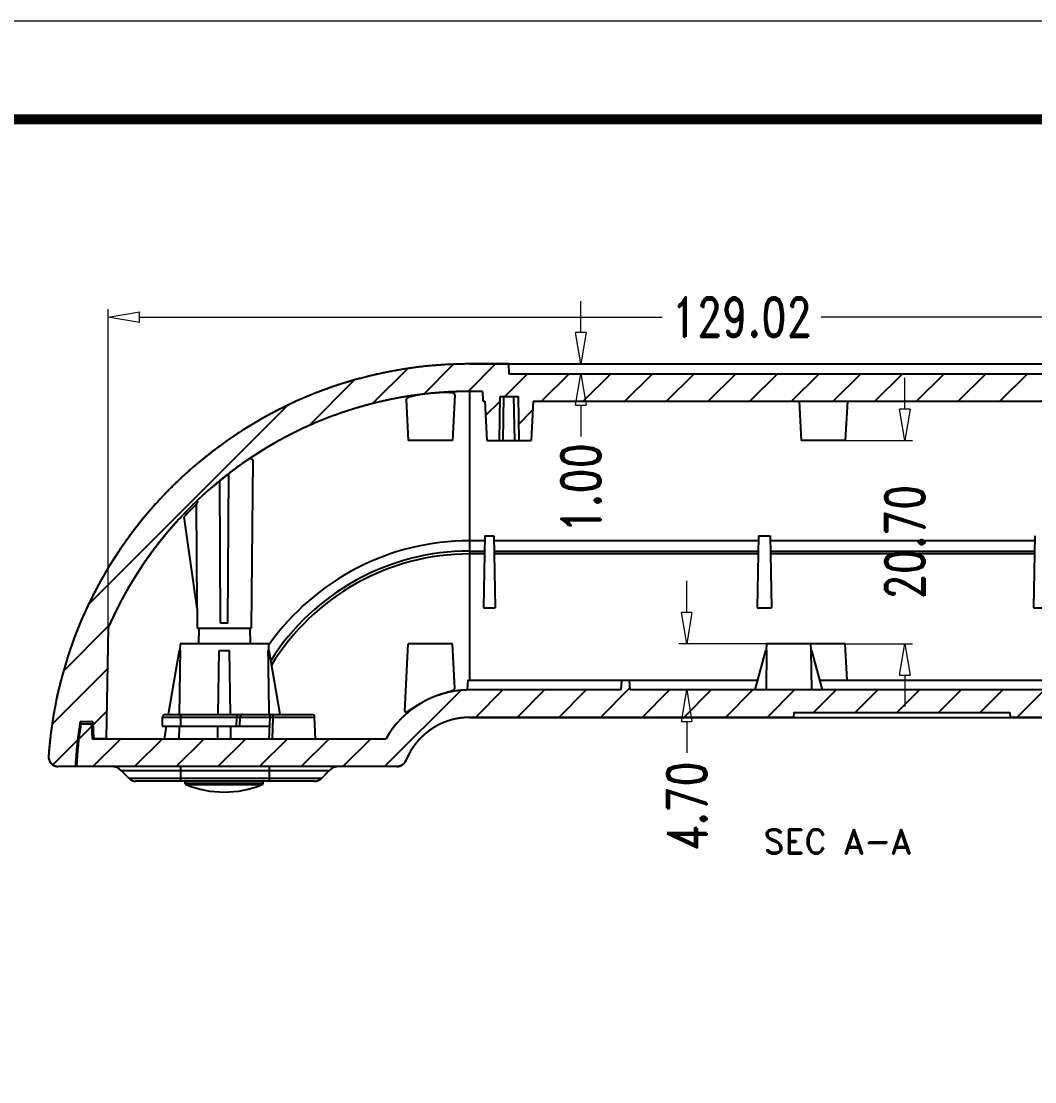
# Model space of a CAD drawing. Header units: millimetres. Extents: x 4911 to 5491, y 411 to 814.
# Drawn here: x 5012.8 to 5116, y 706 to 814.1 of the extents above; entities that cross this region are included whole.
import ezdxf
from ezdxf.enums import TextEntityAlignment as Align

# ---------------------------------------------------------------- set-up
doc = ezdxf.new("R2010")
doc.units = ezdxf.units.MM
for name, color, linetype, lineweight in [('dim', 82, 'Continuous', 9), ('from', 7, 'Continuous', 13), ('hatch', 56, 'Continuous', 9)]:
    doc.layers.add(name, color=color, linetype=linetype, lineweight=lineweight)
doc.styles.add('ROMAND', font='romand.shx', dxfattribs={"width": 0.75, "bigfont": 'gbcbig.shx'})
doc.dimstyles.new('YanXiu', dxfattribs={"dimtxt": 2.5, "dimasz": 2.2, "dimexe": 1, "dimexo": 0, "dimgap": 0.66, "dimtad": 0, "dimzin": 1, "dimdsep": 46, "dimtxsty": 'ROMAND', "dimblk": 'CLOSEDBLANK', "dimcen": 0, "dimclrd": 3, "dimclre": 3, "dimclrt": 7, "dimazin": 0, "dimtfac": 1, "dimtofl": 0, "dimtmove": 0, "dimatfit": 3, "dimldrblk": 'CLOSEDBLANK', "dimfxl": 1, "dimlwd": 5, "dimlwe": 5, "dimarcsym": 0})
pattern_1 = [(45, (4131.661, 430.9328), (-2.12132, 2.12132), [])]

# ---------------------------------------------------------------- blocks, each defined once
blk = doc.blocks.new('_ClosedBlank')
at = {"color": 0, "linetype": 'ByBlock', "lineweight": -2}
for p, q in [((-1, 0.167), (0, 0)), ((-1, 0.167), (-1, -0.167)), ((0, 0), (-1, -0.167))]:
    blk.add_line(p, q, dxfattribs=at)
blk = doc.blocks.new('*D54')
at = {"layer": 'Defpoints', "color": 0}
for p in [(5088.74, 750.66), (5080.59, 745.96), (5088.7, 745.96)]:
    blk.add_point(p, dxfattribs=at)
at = {"layer": 'dim', "color": 3, "lineweight": 5}
for p, q in [((5080.59, 753.86), (5080.59, 757.06)), ((5088.74, 750.66), (5079.79, 750.66)), ((5088.7, 745.96), (5079.79, 745.96)), ((5080.59, 742.76), (5080.59, 739.56))]:
    blk.add_line(p, q, dxfattribs=at)
at = {"layer": 'dim', "color": 3, "lineweight": 5, "xscale": 3.2, "yscale": 3.2, "zscale": 3.2}
for p, rotation in [((5080.59, 750.66), 270), ((5080.59, 745.96), 90)]:
    blk.add_blockref('_ClosedBlank', p, dxfattribs=dict(at, rotation=rotation))
at = {"layer": 'dim', "color": 7, "insert": (5080.59, 734.12), "char_height": 4, "attachment_point": 5, "rotation": 90, "style": 'ROMAND'}
blk.add_mtext('4.70', dxfattribs=at)
blk = doc.blocks.new('*D55')
at = {"layer": 'Defpoints', "color": 0}
for p in [(5096.74, 771.36), (5102.8, 771.36), (5096.74, 750.66)]:
    blk.add_point(p, dxfattribs=at)
at = {"layer": 'dim', "color": 3, "lineweight": 5}
for p, q in [((5102.8, 774.56), (5102.8, 777.76)), ((5096.74, 771.36), (5103.6, 771.36)), ((5096.74, 750.66), (5103.6, 750.66)), ((5102.8, 747.46), (5102.8, 744.26))]:
    blk.add_line(p, q, dxfattribs=at)
at = {"layer": 'dim', "color": 3, "lineweight": 5, "xscale": 3.2, "yscale": 3.2, "zscale": 3.2}
for p, rotation in [((5102.8, 771.36), 270), ((5102.8, 750.66), 90)]:
    blk.add_blockref('_ClosedBlank', p, dxfattribs=dict(at, rotation=rotation))
at = {"layer": 'dim', "color": 7, "insert": (5102.8, 761.01), "char_height": 4, "attachment_point": 5, "rotation": 90, "style": 'ROMAND'}
blk.add_mtext('20.70', dxfattribs=at)
blk = doc.blocks.new('*D57')
at = {"layer": 'Defpoints', "color": 0}
for p in [(5062.44, 779.16), (5062.49, 778.16), (5069.81, 778.16)]:
    blk.add_point(p, dxfattribs=at)
at = {"layer": 'dim', "color": 3, "lineweight": 5}
for p, q in [((5069.81, 782.36), (5069.81, 785.56)), ((5062.44, 779.16), (5070.61, 779.16)), ((5062.49, 778.16), (5070.61, 778.16)), ((5069.81, 774.96), (5069.81, 771.76))]:
    blk.add_line(p, q, dxfattribs=at)
at = {"layer": 'dim', "color": 3, "lineweight": 5, "xscale": 3.2, "yscale": 3.2, "zscale": 3.2}
for p, rotation in [((5069.81, 779.16), 270), ((5069.81, 778.16), 90)]:
    blk.add_blockref('_ClosedBlank', p, dxfattribs=dict(at, rotation=rotation))
at = {"layer": 'dim', "color": 7, "insert": (5069.81, 766.53), "char_height": 4, "attachment_point": 5, "rotation": 90, "style": 'ROMAND'}
blk.add_mtext('1.00', dxfattribs=at)
blk = doc.blocks.new('*D66')
at = {"layer": 'Defpoints', "color": 0}
for p in [(5021.68, 783.93), (5150.7, 775.14), (5021.68, 752.31)]:
    blk.add_point(p, dxfattribs=at)
at = {"layer": 'dim', "color": 3, "lineweight": 5}
for p, q in [((5021.68, 752.31), (5021.68, 784.73)), ((5150.7, 775.14), (5150.7, 784.73)), ((5024.88, 783.93), (5078.1, 783.93)), ((5147.5, 783.93), (5094.28, 783.93))]:
    blk.add_line(p, q, dxfattribs=at)
at = {"layer": 'dim', "color": 3, "lineweight": 5, "xscale": 3.2, "yscale": 3.2, "zscale": 3.2, "rotation": 180}
blk.add_blockref('_ClosedBlank', (5021.68, 783.93), dxfattribs=at)
at = {"layer": 'dim', "color": 3, "lineweight": 5, "xscale": 3.2, "yscale": 3.2, "zscale": 3.2}
blk.add_blockref('_ClosedBlank', (5150.7, 783.93), dxfattribs=at)
at = {"layer": 'dim', "color": 7, "insert": (5086.19, 783.93), "char_height": 4, "attachment_point": 5, "style": 'ROMAND'}
blk.add_mtext('129.02', dxfattribs=at)

msp = doc.modelspace()

# ---------------------------------------------------------------- hatches: boundary and pattern name
at = {"linetype": 'Continuous'}
h = msp.add_hatch(dxfattribs=at)
h.set_pattern_fill('DEFAULT__6', color=40, scale=3, angle=45, style=0, pattern_type=0)
h.set_pattern_definition(pattern_1)
edge = h.paths.add_edge_path()
edge.add_line((5155.451, 778.176), (5155.492, 775.859))
edge.add_line((5153.601, 775.859), (5155.492, 775.859))
edge.add_line((5153.601, 775.859), (5153.574, 777.359))
edge.add_line((5153.574, 777.359), (5151.424, 777.359))
edge.add_line((5151.356, 775.359), (5151.424, 777.359))
edge.add_line((5151.356, 775.359), (5150.443, 775.359))
edge.add_line((5150.443, 775.359), (5149.417, 775.858))
edge.add_line((5149.39, 776.359), (5149.417, 775.858))
edge.add_line((5149.39, 776.359), (5145.201, 776.359))
edge.add_line((5145.201, 776.359), (5145.149, 775.359))
edge.add_line((5144.951, 775.359), (5145.149, 775.359))
edge.add_line((5144.951, 775.359), (5144.742, 771.359))
edge.add_line((5143.492, 771.359), (5144.742, 771.359))
edge.add_line((5143.413, 775.859), (5143.492, 771.359))
edge.add_line((5141.57, 775.859), (5143.413, 775.859))
edge.add_line((5141.57, 775.859), (5141.492, 771.359))
edge.add_line((5140.242, 771.359), (5141.492, 771.359))
edge.add_line((5140.032, 775.359), (5140.242, 771.359))
edge.add_line((5064.951, 775.359), (5140.032, 775.359))
edge.add_line((5064.951, 775.359), (5064.742, 771.359))
edge.add_line((5063.492, 771.359), (5064.742, 771.359))
edge.add_line((5063.413, 775.859), (5063.492, 771.359))
edge.add_line((5061.57, 775.859), (5063.413, 775.859))
edge.add_line((5061.57, 775.859), (5061.492, 771.359))
edge.add_line((5060.242, 771.359), (5061.492, 771.359))
edge.add_line((5060.032, 775.359), (5060.242, 771.359))
edge.add_line((5059.835, 775.359), (5060.032, 775.359))
edge.add_line((5059.782, 776.359), (5059.835, 775.359))
edge.add_line((5059.782, 776.359), (5058.492, 776.359))
edge.add_spline(control_points=[(5058.492, 776.359), (5042.052, 776.359), (5028.288, 767.368), (5021.681, 752.314)], knot_values=[0, 0, 0, 0, 1, 1, 1, 1], weights=[1, 0.8914798, 0.8914798, 1], degree=3, periodic=0)
edge.add_line((5021.681, 752.314), (5021.484, 741.009))
edge.add_line((5020.185, 741.009), (5021.484, 741.009))
edge.add_line((5020.126, 742.709), (5020.185, 741.009))
edge.add_line((5020.126, 742.709), (5018.829, 742.709))
edge.add_spline(control_points=[(5018.829, 742.709), (5018.58, 741.202), (5018.418, 739.684), (5018.342, 738.159)], knot_values=[0, 0, 0, 0, 1, 1, 1, 1], weights=[1, 0.9989193, 0.9989193, 1], degree=3, periodic=0)
edge.add_line((5018.342, 738.159), (5016.599, 738.159))
edge.add_spline(control_points=[(5015.602, 739.23), (5015.557, 738.612), (5015.98, 738.159), (5016.599, 738.159)], knot_values=[0, 0, 0, 0, 1, 1, 1, 1], weights=[1, 0.7875901, 0.7875901, 1], degree=3, periodic=0)
edge.add_spline(control_points=[(5058.492, 779.159), (5034.708, 779.159), (5017.3, 762.953), (5015.602, 739.23)], knot_values=[0, 0, 0, 0, 1, 1, 1, 1], weights=[1, 0.8212834, 0.8212834, 1], degree=3, periodic=0)
edge.add_line((5062.439, 779.159), (5058.492, 779.159))
edge.add_line((5062.439, 779.159), (5062.492, 778.159))
edge.add_line((5062.492, 778.159), (5142.492, 778.159))
edge.add_line((5142.544, 779.159), (5142.492, 778.159))
edge.add_line((5154.451, 779.159), (5142.544, 779.159))
edge.add_spline(control_points=[(5154.451, 779.159), (5155.029, 779.159), (5155.441, 778.754), (5155.451, 778.176)], knot_values=[0, 0, 0, 0, 1, 1, 1, 1], weights=[1, 0.8088336, 0.8088336, 1], degree=3, periodic=0)
h = msp.add_hatch(dxfattribs=at)
h.set_pattern_fill('DEFAULT__5', color=40, scale=3, angle=45, style=0, pattern_type=0)
h.set_pattern_definition(pattern_1)
edge = h.paths.add_edge_path()
edge.add_line((5155.451, 744.141), (5155.492, 746.459))
edge.add_spline(control_points=[(5154.451, 743.159), (5155.029, 743.159), (5155.441, 743.564), (5155.451, 744.141)], knot_values=[0, 0, 0, 0, 1, 1, 1, 1], weights=[1, 0.8088336, 0.8088336, 1], degree=3, periodic=0)
edge.add_line((5154.451, 743.159), (5113.526, 743.159))
edge.add_line((5113.499, 743.659), (5113.526, 743.159))
edge.add_line((5091.499, 743.659), (5113.499, 743.659))
edge.add_line((5091.499, 743.659), (5091.473, 743.159))
edge.add_line((5091.473, 743.159), (5058.492, 743.159))
edge.add_spline(control_points=[(5058.492, 743.159), (5055.548, 743.159), (5053.107, 741.513), (5052.003, 738.784)], knot_values=[0, 0, 0, 0, 1, 1, 1, 1], weights=[1, 0.8861041, 0.8861041, 1], degree=3, periodic=0)
edge.add_spline(control_points=[(5052.003, 738.784), (5051.845, 738.394), (5051.496, 738.159), (5051.076, 738.159)], knot_values=[0, 0, 0, 0, 1, 1, 1, 1], weights=[1, 0.8861041, 0.8861041, 1], degree=3, periodic=0)
edge.add_line((5051.076, 738.159), (5018.442, 738.159))
edge.add_spline(control_points=[(5018.89, 742.459), (5018.663, 741.034), (5018.514, 739.6), (5018.442, 738.159)], knot_values=[0, 0, 0, 0, 1, 1, 1, 1], weights=[1, 0.9990307, 0.9990307, 1], degree=3, periodic=0)
edge.add_line((5020.027, 742.459), (5018.89, 742.459))
edge.add_line((5020.079, 740.959), (5020.027, 742.459))
edge.add_line((5049.948, 740.959), (5020.079, 740.959))
edge.add_spline(control_points=[(5058.492, 745.959), (5054.86, 745.959), (5051.726, 744.125), (5049.948, 740.959)], knot_values=[0, 0, 0, 0, 1, 1, 1, 1], weights=[1, 0.9087165, 0.9087165, 1], degree=3, periodic=0)
edge.add_line((5073.919, 745.959), (5058.492, 745.959))
edge.add_line((5073.919, 745.959), (5073.971, 746.959))
edge.add_line((5073.971, 746.959), (5074.771, 746.959))
edge.add_line((5074.824, 745.959), (5074.771, 746.959))
edge.add_line((5127.919, 745.959), (5074.824, 745.959))
edge.add_line((5127.919, 745.959), (5127.971, 746.959))
edge.add_line((5127.971, 746.959), (5128.771, 746.959))
edge.add_line((5128.824, 745.959), (5128.771, 746.959))
edge.add_line((5149.39, 745.959), (5128.824, 745.959))
edge.add_line((5149.39, 745.959), (5149.417, 746.46))
edge.add_line((5150.443, 746.959), (5149.417, 746.46))
edge.add_line((5151.356, 746.959), (5150.443, 746.959))
edge.add_line((5151.356, 746.959), (5151.424, 744.959))
edge.add_line((5153.574, 744.959), (5151.424, 744.959))
edge.add_line((5153.601, 746.459), (5153.574, 744.959))
edge.add_line((5153.601, 746.459), (5155.492, 746.459))

# ---------------------------------------------------------------- linework, layer by layer
at = {"color": 7, "linetype": 'Continuous'}
for p, q in [((5058.492, 779.159), (5154.451, 779.159)), ((5062.439, 779.159), (5058.492, 779.159)), ((5062.439, 779.159), (5062.492, 778.159)), ((5062.439, 779.159), (5062.492, 778.159)), ((5052.75, 775.89), (5052.728, 775.884)), ((5056.986, 776.026), (5056.742, 771.359)), ((5059.782, 776.359), (5058.492, 776.359)), ((5058.492, 746.959), (5058.492, 776.359)), ((5059.782, 776.359), (5058.492, 776.359)), ((5059.782, 776.359), (5059.835, 775.359)), ((5059.782, 776.359), (5059.835, 775.359)), ((5061.57, 775.859), (5061.492, 771.359)), ((5061.57, 775.859), (5061.492, 771.359)), ((5061.57, 775.859), (5063.413, 775.859)), ((5061.57, 775.859), (5063.413, 775.859)), ((5061.903, 771.359), (5061.982, 775.859)), ((5063.08, 771.359), (5063.002, 775.859)), ((5063.413, 775.859), (5063.492, 771.359)), ((5063.413, 775.859), (5063.492, 771.359)), ((5052.023, 775.526), (5052.242, 771.359)), ((5059.835, 775.359), (5060.032, 775.359)), ((5059.835, 775.359), (5060.032, 775.359)), ((5060.032, 775.359), (5060.242, 771.359)), ((5060.032, 775.359), (5060.242, 771.359)), ((5064.951, 775.359), (5064.742, 771.359)), ((5064.951, 775.359), (5064.742, 771.359)), ((5092.032, 775.359), (5092.242, 771.359)), ((5096.951, 775.359), (5096.742, 771.359)), ((5056.742, 771.359), (5052.241, 771.359)), ((5060.242, 771.359), (5064.742, 771.359)), ((5060.242, 771.359), (5061.492, 771.359)), ((5063.492, 771.359), (5064.742, 771.359)), ((5096.742, 771.359), (5092.241, 771.359)), ((5036.391, 769.373), (5036.242, 752.259)), ((5033.115, 752.759), (5033.039, 767.275)), ((5033.868, 752.759), (5033.948, 767.997)), ((5030.753, 754.259), (5030.668, 764.871)), ((5030.727, 754.259), (5029.414, 763.598)), ((5060.042, 761.659), (5059.914, 754.316)), ((5060.042, 761.659), (5060.942, 761.659)), ((5060.942, 761.659), (5061.07, 754.316)), ((5087.892, 761.659), (5087.764, 754.316)), ((5087.892, 761.659), (5089.092, 761.659)), ((5089.092, 761.659), (5089.22, 754.316)), ((5116.042, 761.659), (5115.914, 754.316)), ((5060.033, 761.159), (5058.492, 761.159)), ((5087.883, 761.159), (5060.951, 761.159)), ((5116.033, 761.159), (5089.101, 761.159)), ((5058.492, 760.109), (5060.015, 760.109)), ((5060.009, 759.809), (5058.492, 759.809)), ((5060.969, 760.109), (5087.865, 760.109)), ((5087.859, 759.809), (5060.974, 759.809)), ((5089.119, 760.109), (5116.015, 760.109)), ((5116.009, 759.809), (5089.124, 759.809)), ((5030.724, 754.259), (5030.742, 752.259)), ((5030.753, 754.259), (5030.727, 754.259)), ((5059.914, 754.316), (5061.07, 754.316)), ((5087.764, 754.316), (5089.22, 754.316)), ((5115.914, 754.316), (5117.37, 754.316)), ((5021.681, 752.314), (5021.484, 741.009)), ((5021.681, 752.314), (5021.484, 741.009)), ((5030.742, 752.259), (5036.242, 752.259)), ((5030.892, 752.259), (5030.864, 750.659)), ((5033.868, 752.759), (5033.115, 752.759)), ((5036.092, 752.259), (5036.12, 750.659)), ((5028.92, 749.959), (5027.795, 743.459)), ((5028.92, 749.959), (5029.007, 749.959)), ((5028.992, 750.659), (5028.98, 749.959)), ((5037.99, 750.659), (5028.993, 750.659)), ((5032.878, 743.459), (5032.992, 749.959)), ((5032.992, 749.959), (5033.992, 749.959)), ((5033.992, 749.959), (5034.105, 743.459)), ((5037.976, 749.959), (5038.064, 749.959)), ((5037.992, 750.659), (5038.004, 749.959)), ((5039.189, 743.459), (5038.064, 749.959)), ((5051.883, 743.806), (5052.242, 750.659)), ((5056.742, 750.659), (5052.241, 750.659)), ((5056.978, 746.148), (5056.742, 750.659)), ((5087.578, 745.959), (5088.649, 749.959)), ((5088.649, 749.959), (5088.765, 749.959)), ((5088.701, 745.959), (5088.765, 749.959)), ((5088.73, 749.959), (5088.742, 750.659)), ((5096.742, 750.659), (5088.741, 750.659)), ((5093.218, 749.959), (5093.283, 745.959)), ((5093.218, 749.959), (5093.334, 749.959)), ((5093.254, 749.959), (5093.242, 750.659)), ((5094.406, 745.959), (5093.334, 749.959)), ((5096.936, 746.959), (5096.742, 750.659)), ((5058.287, 746.959), (5058.235, 745.956)), ((5058.287, 746.959), (5087.846, 746.959)), ((5073.919, 745.959), (5073.971, 746.959)), ((5073.919, 745.959), (5073.971, 746.959)), ((5073.971, 746.959), (5074.771, 746.959)), ((5074.824, 745.959), (5074.771, 746.959)), ((5074.824, 745.959), (5074.771, 746.959)), ((5094.138, 746.959), (5151.356, 746.959)), ((5073.919, 745.959), (5058.492, 745.959)), ((5073.919, 745.959), (5058.492, 745.959)), ((5127.919, 745.959), (5074.824, 745.959)), ((5127.919, 745.959), (5074.824, 745.959)), ((5027.192, 742.259), (5027.223, 743.169)), ((5027.223, 743.169), (5034.775, 743.169)), ((5027.523, 743.459), (5042.402, 743.459)), ((5029.092, 742.259), (5029.092, 743.459)), ((5034.758, 742.259), (5034.775, 743.169)), ((5034.775, 743.459), (5034.775, 743.169)), ((5035.087, 742.259), (5035.105, 743.169)), ((5035.105, 743.169), (5038.123, 743.169)), ((5038.123, 743.169), (5038.046, 740.959)), ((5038.446, 743.169), (5038.363, 740.959)), ((5038.446, 743.169), (5042.702, 743.169)), ((5042.779, 740.959), (5042.702, 743.169)), ((5091.499, 743.659), (5091.473, 743.159)), ((5091.499, 743.659), (5091.473, 743.159)), ((5091.499, 743.659), (5113.499, 743.659)), ((5091.499, 743.659), (5113.499, 743.659)), ((5113.499, 743.659), (5113.526, 743.159)), ((5113.499, 743.659), (5113.526, 743.159)), ((5020.126, 742.709), (5018.829, 742.709)), ((5020.126, 742.709), (5018.829, 742.709)), ((5020.027, 742.459), (5018.89, 742.459)), ((5020.027, 742.459), (5018.89, 742.459)), ((5020.079, 740.959), (5020.027, 742.459)), ((5020.079, 740.959), (5020.027, 742.459)), ((5020.126, 742.709), (5020.185, 741.009)), ((5020.126, 742.709), (5020.185, 741.009)), ((5027.191, 742.259), (5038.092, 742.259)), ((5027.587, 742.259), (5027.362, 740.959)), ((5028.889, 742.262), (5028.869, 740.959)), ((5032.835, 740.959), (5032.857, 742.259)), ((5034.126, 742.259), (5034.149, 740.959)), ((5058.492, 743.159), (5154.451, 743.159)), ((5091.473, 743.159), (5058.492, 743.159)), ((5154.451, 743.159), (5113.526, 743.159)), ((5020.185, 741.009), (5021.484, 741.009)), ((5020.185, 741.009), (5021.484, 741.009)), ((5049.948, 740.959), (5020.079, 740.959)), ((5049.948, 740.959), (5020.079, 740.959)), ((5051.076, 738.159), (5016.599, 738.159)), ((5018.342, 738.159), (5016.599, 738.159)), ((5051.076, 738.159), (5018.442, 738.159)), ((5029.092, 736.659), (5029.092, 738.159)), ((5038.092, 736.659), (5038.092, 738.159)), ((5044.152, 737.72), (5023.031, 737.72)), ((5023.031, 737.72), (5023.799, 736.952)), ((5043.384, 736.952), (5023.799, 736.952)), ((5044.152, 737.72), (5043.384, 736.952)), ((5042.677, 736.659), (5024.506, 736.659)), ((5029.521, 736.464), (5029.518, 736.659)), ((5029.521, 736.464), (5037.462, 736.464)), ((5029.621, 736.318), (5037.363, 736.318)), ((5037.462, 736.464), (5037.466, 736.659))]:
    msp.add_line(p, q, dxfattribs=at)
for p, q in [((5062.492, 778.159), (5142.492, 778.159)), ((5062.492, 778.159), (5142.492, 778.159)), ((5064.951, 775.359), (5140.032, 775.359)), ((5064.951, 775.359), (5140.032, 775.359))]:
    msp.add_line(p, q)
for centre, radius, start, end in [((5058.492, 736.159), 43, 90, 175.90396), ((5058.492, 736.159), 40.2, 90, 156.30464), ((5058.284, 736.416), 39.653, 134.14122, 136.72344), ((5032.884, 763.704), 2.513, 144.79126, 145.92938), ((5058.492, 736.159), 25, 90, 144.73415), ((5058.492, 736.159), 23.95, 90, 147.79274), ((5058.492, 736.159), 23.65, 90, 148.55981), ((5058.492, 736.159), 9.8, 90, 150.67283), ((5027.523, 743.159), 0.3, 90, 178), ((5038.423, 743.159), 0.3, 90, 178), ((5042.402, 743.159), 0.3, 2, 90), ((5058.492, 736.159), 40.2, 170.62269, 177.14829), ((5058.492, 736.159), 40.1, 170.96097, 177.14117), ((5058.492, 736.159), 7, 90, 157.97569), ((5016.599, 739.159), 1, 175.90396, 270), ((5021.97, 736.659), 1.5, 45, 90), ((5045.213, 736.659), 1.5, 90, 135), ((5051.076, 739.159), 1, 270, 337.97569), ((5024.506, 737.659), 1, 225, 270), ((5042.677, 737.659), 1, 270, 315), ((5029.681, 736.467), 0.16, 181, 247.79711), ((5033.492, 745.802), 10.244, 247.79711, 292.20289), ((5037.302, 736.467), 0.16, 292.20289, 359)]:
    msp.add_arc(centre, radius, start, end, dxfattribs=at)
for points, start_tangent, end_tangent in [([(5058.492, 779.159), (5058.263, 779.158), (5058.033, 779.156), (5057.803, 779.153), (5057.572, 779.149), (5057.341, 779.144), (5057.11, 779.137), (5056.878, 779.129), (5056.646, 779.119), (5056.413, 779.109), (5056.18, 779.097), (5055.947, 779.084), (5055.713, 779.069), (5055.479, 779.053), (5055.244, 779.036), (5055.009, 779.018), (5054.774, 778.998), (5054.538, 778.977), (5054.302, 778.954), (5054.066, 778.931), (5053.83, 778.905), (5053.593, 778.879), (5053.356, 778.851), (5053.118, 778.822), (5052.881, 778.791), (5052.643, 778.759), (5052.405, 778.726), (5052.166, 778.691), (5051.928, 778.655), (5051.689, 778.617), (5051.45, 778.578), (5051.211, 778.538), (5050.971, 778.496), (5050.732, 778.453), (5050.492, 778.408), (5050.252, 778.362), (5050.013, 778.315), (5049.773, 778.266), (5049.532, 778.215), (5049.292, 778.163), (5049.052, 778.11), (5048.812, 778.055), (5048.571, 777.999), (5048.331, 777.941), (5048.09, 777.882), (5047.85, 777.821), (5047.609, 777.759), (5047.369, 777.695), (5047.129, 777.63), (5046.888, 777.564), (5046.648, 777.496), (5046.408, 777.426), (5046.167, 777.355), (5045.927, 777.282), (5045.687, 777.208), (5045.447, 777.133), (5045.208, 777.056), (5044.968, 776.977), (5044.729, 776.897), (5044.489, 776.815), (5044.25, 776.732), (5044.012, 776.647), (5043.773, 776.561), (5043.534, 776.474), (5043.296, 776.384), (5043.058, 776.294), (5042.821, 776.202), (5042.583, 776.108), (5042.346, 776.013), (5042.109, 775.916), (5041.873, 775.818), (5041.637, 775.718), (5041.401, 775.617), (5041.166, 775.514), (5040.931, 775.409), (5040.696, 775.304), (5040.462, 775.196), (5040.228, 775.088), (5039.995, 774.977), (5039.762, 774.865), (5039.529, 774.752), (5039.297, 774.637), (5039.066, 774.521), (5038.835, 774.403), (5038.605, 774.284), (5038.375, 774.163), (5038.145, 774.041), (5037.917, 773.917), (5037.688, 773.792), (5037.461, 773.665), (5037.234, 773.537), (5037.008, 773.407), (5036.782, 773.276), (5036.557, 773.143), (5036.332, 773.009), (5036.109, 772.874), (5035.885, 772.737), (5035.663, 772.599), (5035.442, 772.459), (5035.221, 772.318), (5035, 772.175), (5034.781, 772.031), (5034.562, 771.885), (5034.345, 771.739), (5034.128, 771.59), (5033.911, 771.441), (5033.696, 771.29), (5033.481, 771.137), (5033.268, 770.983), (5033.055, 770.828), (5032.843, 770.672), (5032.632, 770.514), (5032.422, 770.355), (5032.212, 770.194), (5032.004, 770.032), (5031.797, 769.869), (5031.59, 769.705), (5031.385, 769.539), (5031.18, 769.372), (5030.977, 769.203), (5030.774, 769.034), (5030.573, 768.863), (5030.373, 768.691), (5030.173, 768.517), (5029.975, 768.343), (5029.778, 768.167), (5029.581, 767.99), (5029.386, 767.811), (5029.192, 767.632), (5028.999, 767.451), (5028.808, 767.269), (5028.617, 767.086), (5028.427, 766.902), (5028.239, 766.716), (5028.052, 766.53), (5027.866, 766.342), (5027.681, 766.154), (5027.497, 765.964), (5027.315, 765.773), (5027.133, 765.581), (5026.953, 765.388), (5026.775, 765.194), (5026.597, 764.998), (5026.421, 764.802), (5026.246, 764.605), (5026.072, 764.407), (5025.899, 764.207), (5025.728, 764.007), (5025.558, 763.806), (5025.389, 763.604), (5025.222, 763.401), (5025.056, 763.197), (5024.891, 762.992), (5024.728, 762.786), (5024.566, 762.579), (5024.405, 762.371), (5024.246, 762.163), (5024.088, 761.953), (5023.931, 761.743), (5023.776, 761.532), (5023.622, 761.32), (5023.469, 761.107), (5023.318, 760.894), (5023.169, 760.68), (5023.02, 760.465), (5022.873, 760.249), (5022.728, 760.032), (5022.584, 759.815), (5022.441, 759.597), (5022.3, 759.378), (5022.16, 759.159), (5022.022, 758.939), (5021.885, 758.718), (5021.749, 758.497), (5021.615, 758.275), (5021.483, 758.053), (5021.352, 757.83), (5021.222, 757.606), (5021.094, 757.381), (5020.967, 757.157), (5020.842, 756.931), (5020.718, 756.705), (5020.596, 756.479), (5020.475, 756.252), (5020.356, 756.024), (5020.238, 755.796), (5020.121, 755.568), (5020.007, 755.339), (5019.893, 755.11), (5019.781, 754.88), (5019.671, 754.65), (5019.562, 754.42), (5019.454, 754.189), (5019.348, 753.958), (5019.244, 753.726), (5019.141, 753.494), (5019.039, 753.262), (5018.94, 753.029), (5018.841, 752.797), (5018.744, 752.564), (5018.648, 752.33), (5018.554, 752.097), (5018.462, 751.863), (5018.371, 751.629), (5018.281, 751.394), (5018.193, 751.16), (5018.107, 750.925), (5018.022, 750.69), (5017.938, 750.455), (5017.856, 750.22), (5017.775, 749.985), (5017.696, 749.749), (5017.618, 749.514), (5017.542, 749.278), (5017.467, 749.043), (5017.394, 748.807), (5017.322, 748.571), (5017.252, 748.335), (5017.183, 748.099), (5017.115, 747.864), (5017.049, 747.628), (5016.985, 747.392), (5016.922, 747.156), (5016.86, 746.92), (5016.8, 746.684), (5016.741, 746.449), (5016.684, 746.213), (5016.628, 745.977), (5016.573, 745.742), (5016.52, 745.506), (5016.468, 745.271), (5016.418, 745.036), (5016.369, 744.801), (5016.322, 744.566), (5016.276, 744.331), (5016.231, 744.097), (5016.187, 743.863), (5016.146, 743.628), (5016.105, 743.394), (5016.066, 743.161), (5016.028, 742.927), (5015.991, 742.694), (5015.956, 742.461), (5015.922, 742.228), (5015.89, 741.996), (5015.859, 741.763), (5015.829, 741.532), (5015.8, 741.3), (5015.773, 741.069), (5015.747, 740.838), (5015.722, 740.607), (5015.699, 740.377), (5015.677, 740.147), (5015.656, 739.917), (5015.637, 739.688), (5015.619, 739.459), (5015.602, 739.23)], (-1, 0), (-0.0714286, -0.9974457)), ([(5058.492, 776.359), (5058.32, 776.359), (5058.148, 776.357), (5057.976, 776.356), (5057.803, 776.353), (5057.63, 776.35), (5057.458, 776.346), (5057.284, 776.341), (5057.111, 776.335), (5056.938, 776.329), (5056.764, 776.322), (5056.59, 776.314), (5056.416, 776.305), (5056.242, 776.296), (5056.068, 776.286), (5055.893, 776.275), (5055.719, 776.263), (5055.544, 776.251), (5055.369, 776.237), (5055.194, 776.223), (5055.019, 776.209), (5054.844, 776.193), (5054.668, 776.177), (5054.493, 776.16), (5054.317, 776.142), (5054.141, 776.123), (5053.966, 776.103), (5053.79, 776.083), (5053.614, 776.062), (5053.438, 776.04), (5053.261, 776.017), (5053.085, 775.994), (5052.909, 775.969), (5052.732, 775.944), (5052.556, 775.918), (5052.379, 775.892), (5052.203, 775.864), (5052.026, 775.836), (5051.85, 775.806), (5051.673, 775.776), (5051.496, 775.746), (5051.32, 775.714), (5051.143, 775.681), (5050.966, 775.648), (5050.789, 775.614), (5050.613, 775.579), (5050.436, 775.543), (5050.259, 775.507), (5050.082, 775.469), (5049.906, 775.431), (5049.729, 775.392), (5049.552, 775.352), (5049.376, 775.312), (5049.199, 775.27), (5049.023, 775.228), (5048.846, 775.185), (5048.67, 775.141), (5048.493, 775.096), (5048.317, 775.05), (5048.141, 775.003), (5047.965, 774.956), (5047.789, 774.908), (5047.613, 774.859), (5047.437, 774.809), (5047.262, 774.758), (5047.086, 774.707), (5046.911, 774.655), (5046.735, 774.601), (5046.56, 774.547), (5046.385, 774.493), (5046.21, 774.437), (5046.035, 774.38), (5045.861, 774.323), (5045.686, 774.265), (5045.512, 774.206), (5045.338, 774.146), (5045.164, 774.085), (5044.99, 774.024), (5044.816, 773.961), (5044.643, 773.898), (5044.47, 773.834), (5044.297, 773.769), (5044.124, 773.704), (5043.952, 773.637), (5043.779, 773.57), (5043.607, 773.502), (5043.435, 773.433), (5043.264, 773.363), (5043.093, 773.292), (5042.921, 773.221), (5042.751, 773.149), (5042.58, 773.076), (5042.41, 773.002), (5042.24, 772.927), (5042.07, 772.852), (5041.901, 772.775), (5041.731, 772.698), (5041.563, 772.62), (5041.394, 772.542), (5041.226, 772.462), (5041.058, 772.382), (5040.89, 772.301), (5040.723, 772.219), (5040.556, 772.136), (5040.389, 772.052), (5040.223, 771.968), (5040.057, 771.883), (5039.892, 771.797), (5039.727, 771.71), (5039.562, 771.623), (5039.397, 771.535), (5039.233, 771.446), (5039.07, 771.356), (5038.906, 771.265), (5038.743, 771.174), (5038.581, 771.082), (5038.419, 770.989), (5038.257, 770.895), (5038.096, 770.801), (5037.935, 770.705), (5037.775, 770.61), (5037.615, 770.513), (5037.455, 770.415), (5037.296, 770.317), (5037.138, 770.218), (5036.979, 770.119), (5036.822, 770.018), (5036.665, 769.917), (5036.508, 769.815), (5036.351, 769.713), (5036.196, 769.609), (5036.04, 769.505), (5035.885, 769.4), (5035.731, 769.295), (5035.577, 769.189), (5035.424, 769.082), (5035.271, 768.974), (5035.119, 768.866), (5034.967, 768.757), (5034.816, 768.647), (5034.665, 768.537), (5034.515, 768.426), (5034.365, 768.314), (5034.216, 768.202), (5034.067, 768.088), (5033.919, 767.975), (5033.772, 767.86), (5033.625, 767.745), (5033.479, 767.629), (5033.333, 767.513), (5033.188, 767.396), (5033.043, 767.278), (5032.899, 767.16), (5032.756, 767.041), (5032.613, 766.921), (5032.471, 766.801), (5032.329, 766.68), (5032.188, 766.559), (5032.047, 766.437), (5031.908, 766.314), (5031.768, 766.191), (5031.63, 766.067), (5031.492, 765.942), (5031.355, 765.817), (5031.218, 765.691), (5031.082, 765.565), (5030.946, 765.438), (5030.811, 765.311), (5030.677, 765.183), (5030.544, 765.054), (5030.411, 764.925), (5030.279, 764.796), (5030.147, 764.665), (5030.016, 764.535), (5029.886, 764.403), (5029.757, 764.272), (5029.628, 764.139), (5029.5, 764.006), (5029.372, 763.873), (5029.245, 763.739), (5029.119, 763.605), (5028.994, 763.47), (5028.869, 763.335), (5028.745, 763.199), (5028.621, 763.062), (5028.499, 762.925), (5028.377, 762.788), (5028.255, 762.65), (5028.135, 762.512), (5028.015, 762.373), (5027.896, 762.234), (5027.777, 762.095), (5027.66, 761.954), (5027.543, 761.814), (5027.426, 761.673), (5027.311, 761.532), (5027.196, 761.39), (5027.082, 761.248), (5026.968, 761.105), (5026.856, 760.962), (5026.744, 760.819), (5026.633, 760.675), (5026.522, 760.531), (5026.412, 760.386), (5026.303, 760.241), (5026.195, 760.096), (5026.088, 759.95), (5025.981, 759.804), (5025.875, 759.657), (5025.77, 759.511), (5025.665, 759.363), (5025.561, 759.216), (5025.458, 759.068), (5025.356, 758.92), (5025.255, 758.771), (5025.154, 758.623), (5025.054, 758.474), (5024.955, 758.324), (5024.856, 758.174), (5024.758, 758.024), (5024.661, 757.874), (5024.565, 757.723), (5024.47, 757.573), (5024.375, 757.421), (5024.281, 757.27), (5024.188, 757.118), (5024.096, 756.966), (5024.004, 756.814), (5023.913, 756.662), (5023.823, 756.509), (5023.734, 756.356), (5023.645, 756.203), (5023.558, 756.05), (5023.471, 755.896), (5023.384, 755.742), (5023.299, 755.588), (5023.214, 755.434), (5023.13, 755.279), (5023.047, 755.125), (5022.965, 754.97), (5022.883, 754.815), (5022.802, 754.66), (5022.722, 754.504), (5022.643, 754.349), (5022.564, 754.193), (5022.486, 754.037), (5022.409, 753.881), (5022.333, 753.725), (5022.257, 753.569), (5022.183, 753.413), (5022.109, 753.256), (5022.035, 753.099), (5021.963, 752.943), (5021.891, 752.786), (5021.82, 752.629), (5021.75, 752.471), (5021.681, 752.314)], (-1, 0), (-0.4018737, -0.9156951)), ([(5052.728, 775.884), (5052.484, 775.825), (5052.132, 775.678), (5052.024, 775.526)], (-0.9728341, -0.2315033), (-0.0140622, -0.9999011)), ([(5053.73, 776.061), (5053.029, 775.951), (5052.75, 775.89)], (-0.9916704, -0.1288014), (-0.9732282, -0.2298409)), ([(5056.644, 776.225), (5056.51, 776.232), (5055.961, 776.247), (5055.268, 776.215)], (-0.9953355, 0.0964742), (-0.9974163, -0.0718384)), ([(5056.987, 776.027), (5056.987, 776.032), (5056.864, 776.161), (5056.644, 776.225)], (-0.0774402, 0.996997), (-0.9953355, 0.0964742)), ([(5036.391, 769.373), (5036.343, 769.458), (5036.203, 769.454)], (0.0087265, 0.9999619), (-0.9540207, -0.2997406)), ([(5030.802, 765.112), (5030.781, 765.081), (5030.668, 764.871)], (-0.5600956, -0.828428), (-0.3740952, -0.9273903)), ([(5029.007, 749.959), (5028.961, 746.969), (5028.915, 743.969), (5028.907, 743.462)], (-0.0156151, -0.9998781), (-0.0152735, -0.9998834)), ([(5038.077, 743.459), (5038.069, 743.969), (5038.023, 746.969), (5037.976, 749.959)], (-0.0152733, 0.9998834), (-0.0156151, 0.9998781)), ([(5058.492, 745.959), (5058.414, 745.959), (5058.337, 745.958), (5058.259, 745.956), (5058.181, 745.954), (5058.103, 745.951), (5058.025, 745.948), (5057.947, 745.944), (5057.868, 745.939), (5057.79, 745.934), (5057.711, 745.928), (5057.633, 745.921), (5057.554, 745.914), (5057.475, 745.906), (5057.396, 745.897), (5057.317, 745.888), (5057.238, 745.878), (5057.159, 745.868), (5057.08, 745.857), (5057.001, 745.845), (5056.921, 745.832), (5056.842, 745.819), (5056.763, 745.805), (5056.684, 745.791), (5056.605, 745.775), (5056.525, 745.76), (5056.446, 745.743), (5056.367, 745.726), (5056.288, 745.708), (5056.209, 745.689), (5056.13, 745.67), (5056.051, 745.65), (5055.972, 745.629), (5055.894, 745.608), (5055.815, 745.586), (5055.736, 745.564), (5055.658, 745.54), (5055.58, 745.516), (5055.501, 745.492), (5055.423, 745.466), (5055.345, 745.44), (5055.268, 745.413), (5055.19, 745.386), (5055.113, 745.358), (5055.035, 745.329), (5054.958, 745.3), (5054.882, 745.27), (5054.805, 745.239), (5054.729, 745.208), (5054.652, 745.175), (5054.576, 745.143), (5054.501, 745.109), (5054.425, 745.075), (5054.35, 745.041), (5054.275, 745.005), (5054.2, 744.969), (5054.126, 744.933), (5054.052, 744.895), (5053.978, 744.858), (5053.905, 744.819), (5053.831, 744.78), (5053.759, 744.74), (5053.686, 744.7), (5053.614, 744.659), (5053.542, 744.617), (5053.471, 744.575), (5053.399, 744.532), (5053.329, 744.489), (5053.258, 744.445), (5053.188, 744.4), (5053.119, 744.355), (5053.05, 744.309), (5052.981, 744.263), (5052.912, 744.216), (5052.845, 744.168), (5052.777, 744.12), (5052.71, 744.072), (5052.643, 744.022), (5052.577, 743.973), (5052.511, 743.923), (5052.446, 743.872), (5052.381, 743.821), (5052.317, 743.769), (5052.253, 743.717), (5052.19, 743.664), (5052.127, 743.611), (5052.064, 743.557), (5052.003, 743.503), (5051.941, 743.448), (5051.88, 743.393), (5051.82, 743.337), (5051.76, 743.281), (5051.701, 743.225), (5051.642, 743.168), (5051.584, 743.11), (5051.526, 743.052), (5051.469, 742.994), (5051.412, 742.936), (5051.356, 742.877), (5051.301, 742.817), (5051.246, 742.757), (5051.192, 742.697), (5051.138, 742.637), (5051.085, 742.576), (5051.032, 742.514), (5050.98, 742.453), (5050.929, 742.391), (5050.878, 742.329), (5050.827, 742.266), (5050.778, 742.203), (5050.729, 742.14), (5050.68, 742.076), (5050.632, 742.013), (5050.585, 741.949), (5050.538, 741.884), (5050.492, 741.82), (5050.446, 741.755), (5050.402, 741.69), (5050.357, 741.624), (5050.314, 741.559), (5050.27, 741.493), (5050.228, 741.427), (5050.186, 741.36), (5050.145, 741.294), (5050.104, 741.227), (5050.064, 741.16), (5050.025, 741.093), (5049.986, 741.026), (5049.948, 740.959)], (-1, 0), (-0.4897959, -0.8718371)), ([(5055.302, 745.438), (5056.007, 745.673), (5056.55, 745.85), (5056.883, 746.004), (5056.976, 746.148)], (0.9427068, 0.3336224), (0.0961734, 0.9953646)), ([(5051.877, 743.798), (5051.882, 743.787), (5051.966, 743.713), (5052.177, 743.794), (5052.467, 743.968), (5052.804, 744.184), (5053.178, 744.417), (5053.591, 744.659), (5053.687, 744.712)], (0.3190008, -0.9477545), (0.8765303, 0.4813467)), ([(5034.775, 743.169), (5034.837, 743.17), (5034.906, 743.171), (5034.977, 743.171), (5035.046, 743.17), (5035.105, 743.169)], (0.9999047, 0.0138023), (0.9996999, -0.0244981)), ([(5035.352, 743.459), (5035.231, 743.42), (5035.141, 743.315), (5035.105, 743.169)], (-1, 0), (-0.0288136, -0.9995848)), ([(5038.123, 743.169), (5038.168, 743.174), (5038.287, 743.174), (5038.446, 743.169)], (0.0348995, 0.9993908), (0.999287, -0.0377545)), ([(5038.423, 743.459), (5038.435, 743.419), (5038.443, 743.312), (5038.446, 743.169)], (1, 0), (0.0026866, -0.9999964)), ([(5018.829, 742.709), (5018.783, 742.427), (5018.74, 742.144), (5018.698, 741.861), (5018.659, 741.577), (5018.621, 741.294), (5018.586, 741.01), (5018.552, 740.725), (5018.52, 740.441), (5018.491, 740.156), (5018.464, 739.871), (5018.438, 739.586), (5018.415, 739.301), (5018.393, 739.016), (5018.374, 738.73), (5018.357, 738.445), (5018.342, 738.159)], (-0.1629353, -0.9866368), (-0.0497512, -0.9987616)), ([(5018.89, 742.459), (5018.848, 742.192), (5018.808, 741.925), (5018.77, 741.657), (5018.734, 741.389), (5018.7, 741.121), (5018.667, 740.852), (5018.637, 740.584), (5018.608, 740.315), (5018.581, 740.046), (5018.555, 739.777), (5018.532, 739.507), (5018.51, 739.238), (5018.49, 738.968), (5018.472, 738.699), (5018.456, 738.429), (5018.442, 738.159)], (-0.1571072, -0.9875815), (-0.0498753, -0.9987555)), ([(5058.492, 743.159), (5058.431, 743.159), (5058.369, 743.158), (5058.308, 743.156), (5058.246, 743.155), (5058.184, 743.152), (5058.122, 743.149), (5058.06, 743.146), (5057.998, 743.141), (5057.936, 743.137), (5057.873, 743.132), (5057.811, 743.126), (5057.748, 743.119), (5057.686, 743.112), (5057.623, 743.105), (5057.56, 743.097), (5057.497, 743.088), (5057.434, 743.079), (5057.371, 743.069), (5057.308, 743.058), (5057.245, 743.047), (5057.182, 743.035), (5057.119, 743.023), (5057.056, 743.01), (5056.993, 742.997), (5056.93, 742.983), (5056.867, 742.968), (5056.804, 742.953), (5056.742, 742.937), (5056.679, 742.92), (5056.616, 742.903), (5056.553, 742.885), (5056.491, 742.867), (5056.428, 742.848), (5056.366, 742.828), (5056.303, 742.808), (5056.241, 742.787), (5056.179, 742.766), (5056.117, 742.744), (5056.055, 742.721), (5055.993, 742.698), (5055.932, 742.674), (5055.87, 742.649), (5055.809, 742.624), (5055.748, 742.599), (5055.687, 742.573), (5055.627, 742.546), (5055.566, 742.518), (5055.506, 742.49), (5055.446, 742.461), (5055.386, 742.432), (5055.327, 742.402), (5055.267, 742.372), (5055.208, 742.341), (5055.15, 742.309), (5055.091, 742.277), (5055.033, 742.245), (5054.975, 742.211), (5054.917, 742.178), (5054.86, 742.143), (5054.803, 742.108), (5054.747, 742.073), (5054.69, 742.037), (5054.634, 742), (5054.579, 741.963), (5054.523, 741.925), (5054.469, 741.887), (5054.414, 741.849), (5054.36, 741.809), (5054.306, 741.77), (5054.253, 741.729), (5054.2, 741.689), (5054.147, 741.648), (5054.095, 741.606), (5054.043, 741.564), (5053.992, 741.521), (5053.941, 741.478), (5053.891, 741.434), (5053.841, 741.39), (5053.791, 741.346), (5053.742, 741.301), (5053.694, 741.256), (5053.646, 741.21), (5053.598, 741.164), (5053.551, 741.117), (5053.504, 741.07), (5053.458, 741.023), (5053.412, 740.975), (5053.367, 740.927), (5053.322, 740.879), (5053.278, 740.83), (5053.234, 740.781), (5053.191, 740.731), (5053.149, 740.681), (5053.107, 740.631), (5053.065, 740.58), (5053.024, 740.53), (5052.983, 740.478), (5052.943, 740.427), (5052.904, 740.375), (5052.865, 740.323), (5052.827, 740.271), (5052.789, 740.218), (5052.752, 740.165), (5052.715, 740.112), (5052.679, 740.059), (5052.643, 740.005), (5052.608, 739.951), (5052.574, 739.897), (5052.54, 739.843), (5052.506, 739.789), (5052.474, 739.734), (5052.441, 739.679), (5052.41, 739.624), (5052.379, 739.569), (5052.348, 739.514), (5052.318, 739.458), (5052.289, 739.403), (5052.26, 739.347), (5052.232, 739.291), (5052.204, 739.235), (5052.177, 739.179), (5052.15, 739.123), (5052.124, 739.067), (5052.099, 739.01), (5052.074, 738.954), (5052.05, 738.897), (5052.026, 738.841), (5052.003, 738.784)], (-1, 0), (-0.375, -0.9270248)), ([(5015.602, 739.23), (5015.601, 739.219), (5015.6, 739.207), (5015.6, 739.196), (5015.599, 739.184), (5015.599, 739.173), (5015.599, 739.161), (5015.599, 739.149), (5015.599, 739.137), (5015.6, 739.125), (5015.6, 739.113), (5015.601, 739.101), (5015.602, 739.089), (5015.602, 739.077), (5015.603, 739.065), (5015.605, 739.053), (5015.606, 739.041), (5015.608, 739.028), (5015.609, 739.016), (5015.611, 739.004), (5015.613, 738.992), (5015.615, 738.979), (5015.618, 738.967), (5015.62, 738.955), (5015.623, 738.942), (5015.626, 738.93), (5015.629, 738.918), (5015.632, 738.905), (5015.635, 738.893), (5015.639, 738.88), (5015.642, 738.868), (5015.646, 738.856), (5015.65, 738.843), (5015.654, 738.831), (5015.659, 738.819), (5015.663, 738.806), (5015.668, 738.794), (5015.673, 738.782), (5015.678, 738.77), (5015.683, 738.758), (5015.688, 738.746), (5015.694, 738.734), (5015.7, 738.722), (5015.706, 738.71), (5015.712, 738.698), (5015.718, 738.686), (5015.724, 738.674), (5015.731, 738.663), (5015.738, 738.651), (5015.745, 738.639), (5015.752, 738.628), (5015.759, 738.617), (5015.766, 738.605), (5015.774, 738.594), (5015.782, 738.583), (5015.789, 738.572), (5015.798, 738.561), (5015.806, 738.55), (5015.814, 738.539), (5015.823, 738.529), (5015.831, 738.518), (5015.84, 738.508), (5015.849, 738.498), (5015.858, 738.488), (5015.867, 738.478), (5015.876, 738.468), (5015.886, 738.458), (5015.896, 738.448), (5015.905, 738.439), (5015.915, 738.429), (5015.925, 738.42), (5015.935, 738.411), (5015.945, 738.402), (5015.956, 738.393), (5015.966, 738.385), (5015.977, 738.376), (5015.987, 738.368), (5015.998, 738.36), (5016.009, 738.352), (5016.02, 738.344), (5016.031, 738.336), (5016.042, 738.328), (5016.053, 738.321), (5016.064, 738.314), (5016.076, 738.307), (5016.087, 738.3), (5016.099, 738.293), (5016.11, 738.287), (5016.122, 738.28), (5016.134, 738.274), (5016.145, 738.268), (5016.157, 738.262), (5016.169, 738.256), (5016.181, 738.251), (5016.193, 738.245), (5016.205, 738.24), (5016.217, 738.235), (5016.229, 738.23), (5016.241, 738.225), (5016.253, 738.221), (5016.265, 738.216), (5016.277, 738.212), (5016.289, 738.208), (5016.301, 738.204), (5016.313, 738.201), (5016.325, 738.197), (5016.338, 738.194), (5016.35, 738.191), (5016.362, 738.187), (5016.374, 738.185), (5016.386, 738.182), (5016.398, 738.179), (5016.41, 738.177), (5016.422, 738.175), (5016.434, 738.173), (5016.446, 738.171), (5016.458, 738.169), (5016.47, 738.167), (5016.482, 738.166), (5016.494, 738.164), (5016.506, 738.163), (5016.518, 738.162), (5016.529, 738.161), (5016.541, 738.161), (5016.553, 738.16), (5016.565, 738.16), (5016.576, 738.159), (5016.588, 738.159), (5016.599, 738.159)], (-0.0714286, -0.9974457), (1, 0)), ([(5052.003, 738.784), (5051.999, 738.776), (5051.996, 738.768), (5051.992, 738.76), (5051.989, 738.752), (5051.985, 738.744), (5051.982, 738.735), (5051.978, 738.727), (5051.974, 738.719), (5051.97, 738.711), (5051.966, 738.703), (5051.962, 738.696), (5051.958, 738.688), (5051.953, 738.68), (5051.949, 738.672), (5051.944, 738.664), (5051.94, 738.656), (5051.935, 738.648), (5051.931, 738.64), (5051.926, 738.633), (5051.921, 738.625), (5051.916, 738.617), (5051.911, 738.609), (5051.906, 738.602), (5051.901, 738.594), (5051.896, 738.587), (5051.89, 738.579), (5051.885, 738.572), (5051.879, 738.564), (5051.874, 738.557), (5051.868, 738.549), (5051.863, 738.542), (5051.857, 738.535), (5051.851, 738.527), (5051.845, 738.52), (5051.839, 738.513), (5051.833, 738.506), (5051.827, 738.499), (5051.82, 738.492), (5051.814, 738.485), (5051.808, 738.478), (5051.801, 738.471), (5051.795, 738.464), (5051.788, 738.457), (5051.781, 738.451), (5051.775, 738.444), (5051.768, 738.437), (5051.761, 738.431), (5051.754, 738.424), (5051.747, 738.418), (5051.74, 738.412), (5051.733, 738.405), (5051.726, 738.399), (5051.718, 738.393), (5051.711, 738.387), (5051.704, 738.381), (5051.696, 738.375), (5051.689, 738.369), (5051.681, 738.363), (5051.674, 738.357), (5051.666, 738.352), (5051.658, 738.346), (5051.65, 738.341), (5051.643, 738.335), (5051.635, 738.33), (5051.627, 738.324), (5051.619, 738.319), (5051.611, 738.314), (5051.603, 738.309), (5051.594, 738.304), (5051.586, 738.299), (5051.578, 738.294), (5051.57, 738.29), (5051.561, 738.285), (5051.553, 738.28), (5051.545, 738.276), (5051.536, 738.271), (5051.528, 738.267), (5051.519, 738.263), (5051.511, 738.259), (5051.502, 738.254), (5051.494, 738.25), (5051.485, 738.247), (5051.476, 738.243), (5051.468, 738.239), (5051.459, 738.235), (5051.45, 738.232), (5051.441, 738.228), (5051.433, 738.225), (5051.424, 738.221), (5051.415, 738.218), (5051.406, 738.215), (5051.397, 738.212), (5051.388, 738.209), (5051.379, 738.206), (5051.37, 738.203), (5051.361, 738.201), (5051.353, 738.198), (5051.344, 738.195), (5051.335, 738.193), (5051.326, 738.191), (5051.317, 738.188), (5051.308, 738.186), (5051.299, 738.184), (5051.29, 738.182), (5051.281, 738.18), (5051.272, 738.178), (5051.263, 738.177), (5051.254, 738.175), (5051.245, 738.173), (5051.236, 738.172), (5051.227, 738.17), (5051.218, 738.169), (5051.209, 738.168), (5051.2, 738.167), (5051.191, 738.166), (5051.182, 738.165), (5051.173, 738.164), (5051.164, 738.163), (5051.155, 738.162), (5051.146, 738.161), (5051.137, 738.161), (5051.128, 738.16), (5051.12, 738.16), (5051.111, 738.16), (5051.102, 738.159), (5051.093, 738.159), (5051.084, 738.159), (5051.076, 738.159)], (-0.375, -0.9270248), (-1, 0))]:
    msp.add_spline(points, degree=3, dxfattribs=dict(at, start_tangent=start_tangent, end_tangent=end_tangent))
at = {"layer": 'from'}
msp.add_lwpolyline([(4911.271, 410.979), (5491.33, 410.979), (5491.33, 814.068), (4911.271, 814.068)], close=True, dxfattribs=at)
at = {"layer": 'from', "const_width": 1}
msp.add_lwpolyline([(4921.268, 420.976), (4921.268, 804.071), (5481.333, 804.071), (5481.333, 420.976), (4921.268, 420.976)], dxfattribs=at)

# ---------------------------------------------------------------- texts
at = {"layer": 'hatch', "color": 6, "style": 'ROMAND'}
msp.add_text('SEC A-A', height=2.5, dxfattribs=at).set_placement((5095.962, 730.53), align=Align.MIDDLE)

# ---------------------------------------------------------------- dimensions: what is measured, and where the dimension line sits
at = {"layer": 'dim'}
dim = msp.add_linear_dim(base=(5021.681, 783.926), p1=(5150.699, 775.139), p2=(5021.681, 752.314), dimstyle='YanXiu', override={"dimtxt": 4, "dimasz": 3.2, "dimexe": 0.7996, "dimgap": 0.7996, "dimtmove": 1}, dxfattribs=at)
dim.commit()
dim.dimension.update_dxf_attribs({"geometry": '*D66', "text_midpoint": (5086.19, 783.926)})
for base, p1, p2, picture, middle in [((5069.809, 778.159), (5062.439, 779.159), (5062.492, 778.159), '*D57', (5069.809, 766.531)), ((5102.802, 771.359), (5096.742, 750.659), (5096.742, 771.359), '*D55', (5102.802, 761.009)), ((5080.585, 745.959), (5088.741, 750.659), (5088.701, 745.959), '*D54', (5080.585, 734.116))]:
    dim = msp.add_linear_dim(base=base, p1=p1, p2=p2, angle=90, dimstyle='YanXiu', override={"dimtxt": 4, "dimasz": 3.2, "dimexe": 0.7996, "dimgap": 0.7996}, dxfattribs=at)
    dim.commit()
    dim.dimension.update_dxf_attribs({"geometry": picture, "text_midpoint": middle})

doc.saveas('drawing.dxf')
